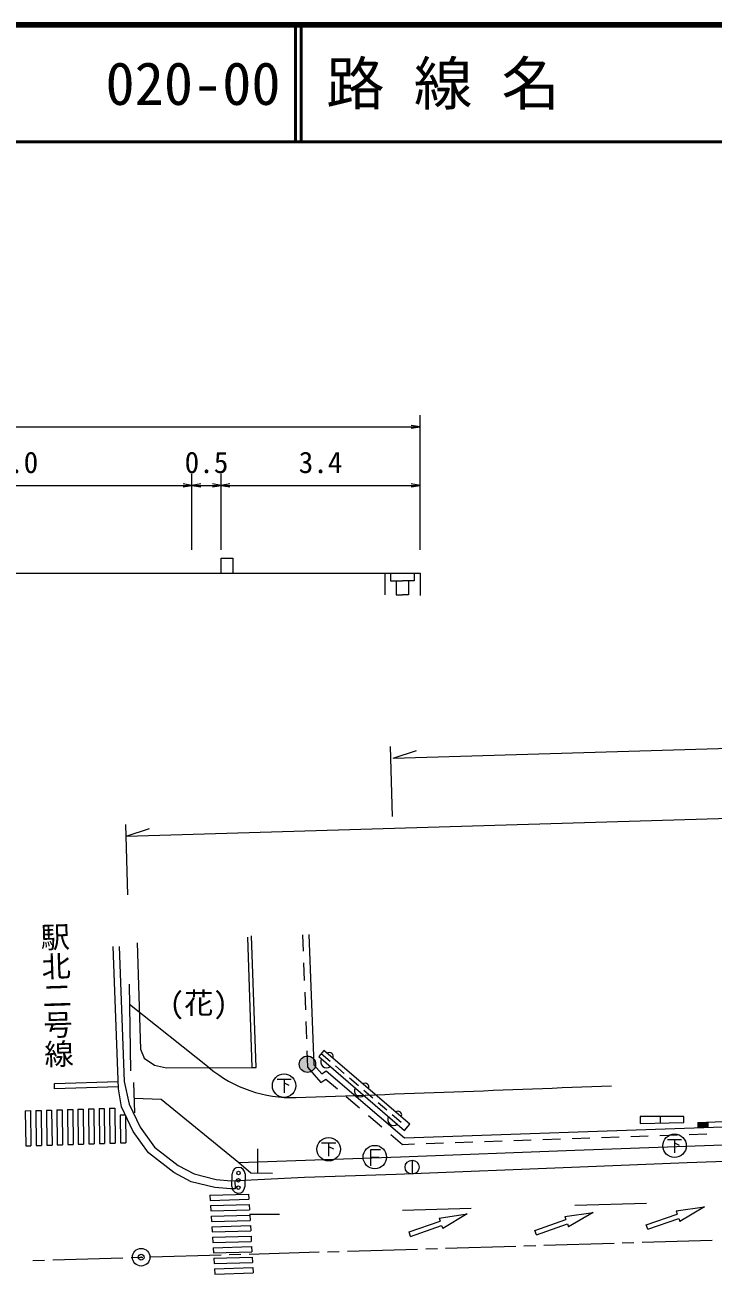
# Model space of a CAD drawing. Units: millimetres at full size, sheet at 1:1000, with parts at other scales. Extents: x 40000 to 680000, y 20000 to 380000.
# Drawn here: x 154639 to 213448, y 273251 to 380000 of the extents above; entities that cross this region are included whole.
import ezdxf
from ezdxf.enums import TextEntityAlignment as Align

# ---------------------------------------------------------------- set-up
doc = ezdxf.new("R2010")
doc.units = ezdxf.units.MM
doc.header["$LTSCALE"] = 1000
doc.header["$PDMODE"] = 32
doc.header["$PDSIZE"] = 500
doc.linetypes.add('CHAIN', pattern=[18.5, 12, -1.5, 3.5, -1.5])
for name, color, linetype, lineweight in [('M-BGD', 7, 'Continuous', 13), ('M-BGD-EXST', 7, 'Continuous', 13), ('M-BMK', 2, 'CHAIN', 13), ('M-BMK-SRVR', 3, 'Continuous', 13), ('M-STR-HTXT', 7, 'Continuous', 13), ('M-TTL', 2, 'Continuous', 140), ('M-TTL-LINE', 7, 'Continuous', 50)]:
    doc.layers.add(name, color=color, linetype=linetype, lineweight=lineweight)
doc.layers.add('M-BMK-HTXT', color=7, linetype='Continuous')
doc.layers.add('M-TTL-TXT', color=7, linetype='Continuous')
doc.styles.add('@ＭＳ ゴシック', font='')
doc.styles.add('ＭＳ ゴシック', font='')
doc.styles.get('@ＭＳ ゴシック').set_extended_font_data('@MS Gothic')
doc.styles.get('ＭＳ ゴシック').set_extended_font_data('MS Gothic')

# ---------------------------------------------------------------- blocks, each defined once
blk = doc.blocks.new('open_arrow')
at = {"color": 0, "linetype": 'Continuous', "lineweight": -2}
blk.add_lwpolyline([(7.5, 1.25), (0, 0), (7.5, -1.25)], dxfattribs=at)

msp = doc.modelspace()

# ---------------------------------------------------------------- hatches: boundary and pattern name
at = {"layer": 'M-BGD'}
for points in [[(178083, 291185, 1), (179483, 291184, 1)], [(213018, 286234), (212140, 286204), (212156, 285754), (213018, 285784)]]:
    msp.add_hatch(color=256, dxfattribs=at).paths.add_polyline_path(points)

# ---------------------------------------------------------------- linework, layer by layer
for p, q in [((88159, 333153), (188409, 333153)), ((185393, 333153), (185393, 331284)), ((188409, 333153), (188409, 331254)), ((178363, 302244), (178416, 300832)), ((178454, 299833), (178511, 298334)), ((178549, 297334), (178606, 295836)), ((178644, 294836), (178701, 293337)), ((178739, 292338), (178792, 290926)), ((179961, 292093), (180720, 291442)), ((178792, 290926), (179915, 289618)), ((181175, 291051), (181934, 290399)), ((163917, 289618), (164006, 287013)), ((179915, 289618), (180350, 289915)), ((180350, 289915), (181341, 289070)), ((182389, 290008), (183147, 289356)), ((182102, 288421), (183243, 287447)), ((183603, 288966), (184361, 288314)), ((154669, 287198), (155118, 287212)), ((154669, 287198), (154699, 284197)), ((155118, 287212), (155149, 284211)), ((155568, 287226), (156018, 287240)), ((155568, 287226), (155599, 284226)), ((156018, 287240), (156049, 284240)), ((156468, 287254), (156918, 287268)), ((156468, 287254), (156499, 284254)), ((156918, 287268), (156949, 284268)), ((157368, 287282), (157818, 287296)), ((157368, 287282), (157399, 284282)), ((157818, 287296), (157849, 284296)), ((158268, 287310), (158718, 287324)), ((158268, 287310), (158299, 284310)), ((158718, 287324), (158748, 284324)), ((159167, 287339), (159617, 287353)), ((159167, 287339), (159198, 284338)), ((159617, 287353), (159648, 284352)), ((160067, 287367), (160517, 287381)), ((160067, 287367), (160098, 284366)), ((160517, 287381), (160548, 284380)), ((160967, 287395), (161417, 287409)), ((160967, 287395), (160998, 284394)), ((161417, 287409), (161448, 284408)), ((161867, 287423), (162317, 287437)), ((161867, 287423), (161898, 284422)), ((162317, 287437), (162347, 284436)), ((184816, 287923), (185575, 287271)), ((163223, 286824), (163247, 284465)), ((184003, 286798), (185145, 285824)), ((186030, 286880), (186789, 286229)), ((208929, 286713), (208943, 286154)), ((212140, 286204), (224618, 286635)), ((212140, 286204), (212156, 285754)), ((213018, 286234), (213018, 285784)), ((185905, 285175), (186896, 284330)), ((187244, 285838), (187303, 285787)), ((206411, 285005), (207910, 285057)), ((208909, 285091), (210409, 285143)), ((211408, 285178), (212907, 285230)), ((154699, 284197), (155149, 284211)), ((155599, 284226), (156049, 284240)), ((156499, 284254), (156949, 284268)), ((157399, 284282), (157849, 284296)), ((158299, 284310), (158748, 284324)), ((159198, 284338), (159648, 284352)), ((160098, 284366), (160548, 284380)), ((160998, 284394), (161448, 284408)), ((161898, 284422), (162347, 284436)), ((162797, 284450), (163247, 284465)), ((186896, 284330), (187922, 284366)), ((188921, 284400), (190420, 284452)), ((191420, 284486), (192919, 284538)), ((193918, 284573), (195417, 284625)), ((196417, 284659), (197916, 284711)), ((198915, 284746), (200415, 284798)), ((201414, 284832), (202913, 284884)), ((203912, 284919), (205412, 284970)), ((174512, 283943), (174512, 281854)), ((185038, 283871), (184163, 283871)), ((184163, 283871), (184163, 282496)), ((184163, 283246), (184913, 283246)), ((187725, 282985), (187725, 281785)), ((172329, 280721), (172346, 281821)), ((173446, 281804), (173429, 280704)), ((170432, 279992), (173733, 280086)), ((170432, 279992), (170460, 279543)), ((173733, 280086), (173761, 279636)), ((170460, 279543), (173761, 279636)), ((170488, 279093), (173789, 279187)), ((170488, 279093), (170517, 278644)), ((170517, 278644), (173817, 278737)), ((173789, 279187), (173817, 278737)), ((186910, 278711), (192782, 278866)), ((201628, 279125), (207758, 279297)), ((210295, 278639), (212714, 278985)), ((210295, 278639), (210386, 278379)), ((212714, 278985), (210608, 277745)), ((170545, 278195), (173845, 278288)), ((170545, 278195), (170573, 277745)), ((170573, 277745), (173873, 277839)), ((173840, 278370), (176405, 278374)), ((173845, 278288), (173873, 277839)), ((187465, 276845), (190118, 277775)), ((190027, 278035), (192446, 278381)), ((190027, 278035), (190118, 277775)), ((192446, 278381), (190341, 277140)), ((198217, 276975), (200869, 277905)), ((200778, 278164), (203197, 278510)), ((200778, 278164), (200869, 277905)), ((203197, 278510), (201092, 277270)), ((207733, 277449), (210386, 278379)), ((207865, 277074), (210517, 278004)), ((210517, 278004), (210608, 277745)), ((170601, 277296), (173902, 277389)), ((170601, 277296), (170629, 276846)), ((170629, 276846), (173930, 276940)), ((170657, 276397), (173958, 276491)), ((173902, 277389), (173930, 276940)), ((173958, 276491), (173986, 276041)), ((187597, 276470), (187465, 276845)), ((187597, 276470), (190250, 277400)), ((190250, 277400), (190341, 277140)), ((198348, 276599), (198217, 276975)), ((198348, 276599), (201001, 277530)), ((201001, 277530), (201092, 277270)), ((207865, 277074), (207733, 277449)), ((170657, 276397), (170685, 275948)), ((170685, 275948), (173986, 276041)), ((170714, 275498), (174014, 275592)), ((170714, 275498), (170742, 275049)), ((174014, 275592), (174042, 275142)), ((170742, 275049), (174042, 275142)), ((170770, 274600), (174070, 274693)), ((170770, 274600), (170798, 274150)), ((174070, 274693), (174099, 274244)), ((170798, 274150), (174099, 274244)), ((170826, 273701), (174127, 273794)), ((170826, 273701), (170854, 273251)), ((170854, 273251), (174155, 273345)), ((174127, 273794), (174155, 273345))]:
    msp.add_line(p, q, dxfattribs=at)
for points in [[(171409, 333153), (171409, 334440), (172409, 334440), (172409, 333153)], [(185891, 333153), (185891, 332491), (186901, 332491)], [(187911, 333153), (187911, 332491), (186901, 332491)], [(186379, 332491), (186379, 331291), (186901, 331291)], [(187423, 332491), (187423, 331291), (186901, 331291)], [(174054, 290889), (174399, 290889), (173991, 302152)], [(178912, 302265), (179335, 291139), (180012, 290350), (180387, 290607), (187090, 284887), (239897, 286713), (269716, 287890)], [(172574, 281244), (172607, 280545), (172237, 280528), (170865, 280641), (168851, 281141), (167359, 281931), (165186, 283608), (163891, 285431), (162884, 287530), (162642, 289069), (162184, 301229)], [(162684, 301248), (163120, 289718), (163551, 287759), (164496, 285788), (165697, 284099), (167739, 282522), (169103, 281800), (170979, 281334), (172250, 281229), (178525, 281519), (186352, 281799), (202053, 282412), (211228, 282777), (221043, 283124), (230730, 283416), (243831, 283857), (256581, 284240), (264960, 284441), (271410, 284712)], [(164238, 301568), (164521, 292465), (164821, 291685), (165697, 291108), (166730, 290880), (174054, 290889), (173677, 302037)], [(162635, 289257), (157172, 289086), (157158, 289536), (162618, 289706)], [(309997, 287989), (298305, 287500), (286502, 287055), (270513, 286471), (254219, 285796), (237448, 285150), (219846, 284458), (201629, 283813), (186748, 283243), (172914, 282748), (166281, 288161), (163964, 288246)], [(163223, 286824), (162773, 286819), (162797, 284450)], [(175784, 281844), (173955, 281858), (172914, 282748)]]:
    msp.add_lwpolyline(points, dxfattribs=at)
for points in [[(179743, 291846), (187072, 285524), (187533, 286050), (180180, 292340)], [(207220, 286701), (207220, 286119), (210945, 286194), (210945, 286727)]]:
    msp.add_lwpolyline(points, close=True, dxfattribs=at)
for centre, radius in [((178783, 291184), 700), ((184538, 283246), 1000), ((187725, 282385), 600), ((172891, 281878), 150), ((172872, 280638), 150), ((172882, 281258), 150)]:
    msp.add_circle(centre, radius, dxfattribs=at)
for centre, radius, start, end in [((180429, 291383), 505, 150.39097, 308.04916), ((180667, 291851), 318, 329.3494, 129.56713), ((177427, 299284), 10956, 230.05305, 272.01024), ((-26044, 6096219), 5811460, 272.01024, 272.27619), ((183715, 289245), 318, 329.3494, 129.56713), ((183300, 288907), 505, 150.39097, 308.04916), ((186522, 286844), 318, 329.3494, 129.56713), ((186151, 286448), 505, 150.39097, 308.04916), ((172896, 281812), 550, 89.13617, 179.13617), ((172896, 281812), 550, 359.13617, 89.13617), ((172879, 280712), 550, 179.13617, 269.13617), ((172879, 280712), 550, 269.13617, 359.13617)]:
    msp.add_arc(centre, radius, start, end, dxfattribs=at)
at = {"layer": 'M-BGD-EXST'}
for p, q in [((176185, 289898), (177385, 289898)), ((176785, 289898), (176785, 288748)), ((176785, 289598), (177185, 289398)), ((179996, 284463), (181196, 284463)), ((180596, 284463), (180596, 283313)), ((180596, 284163), (180996, 283963)), ((209562, 284761), (210762, 284761)), ((210162, 284761), (210162, 283611)), ((210162, 284461), (210562, 284261))]:
    msp.add_line(p, q, dxfattribs=at)
for centre in [(176785, 289348), (210162, 284211), (180596, 283913)]:
    msp.add_circle(centre, 1000, dxfattribs=at)
at = {"layer": 'M-BMK'}
for p, q in [((188893, 275409), (189893, 275439)), ((190593, 275460), (196590, 275638)), ((197290, 275659), (198289, 275689)), ((198989, 275710), (204986, 275889)), ((205686, 275909), (206685, 275939)), ((207385, 275960), (213382, 276139)), ((155308, 274409), (156308, 274438)), ((157007, 274459), (163005, 274638)), ((163704, 274659), (164704, 274689)), ((165404, 274709), (171401, 274888)), ((172101, 274909), (173100, 274939)), ((173800, 274960), (179797, 275138)), ((180497, 275159), (181497, 275189)), ((182196, 275210), (188194, 275388))]:
    msp.add_line(p, q, dxfattribs=at)
at = {"layer": 'M-BMK-SRVR'}
msp.add_circle((164569, 274685), 750, dxfattribs=at)
msp.add_point((164569, 274685), dxfattribs=at)
at = {"layer": 'M-STR-HTXT'}
for p, q in [((188409, 335153), (188409, 346653)), ((88159, 345653), (188409, 345653)), ((168909, 335153), (168909, 341653)), ((171409, 335153), (171409, 341653)), ((188409, 335153), (188409, 341653)), ((138909, 340653), (168909, 340653)), ((168909, 340653), (171409, 340653)), ((171409, 340653), (188409, 340653)), ((186117, 317345), (309174, 321011)), ((186061, 312341), (185883, 318339)), ((186117, 317345), (188098, 318004)), ((163290, 310662), (309631, 315022)), ((163439, 305665), (163261, 311662)), ((163290, 310662), (165272, 311322)), ((163532, 298028), (163657, 290620)), ((170392, 290885), (163561, 296288))]:
    msp.add_line(p, q, dxfattribs=at)
at = {"layer": 'M-TTL'}
msp.add_line((680000, 380000), (40000, 380000), dxfattribs=at)
at = {"layer": 'M-TTL-LINE'}
for p, q in [((177750, 380000), (177750, 370000)), ((178250, 380000), (178250, 370000)), ((40000, 370000), (680000, 370000))]:
    msp.add_line(p, q, dxfattribs=at)

# ---------------------------------------------------------------- block references
at = {"layer": 'M-STR-HTXT', "xscale": 100, "yscale": 100, "rotation": 180}
for p in [(188409, 345653), (168909, 340653), (171409, 340653), (188409, 340653)]:
    msp.add_blockref('open_arrow', p, dxfattribs=at)
at = {"layer": 'M-STR-HTXT', "xscale": 100, "yscale": 100}
for p in [(168909, 340653), (171409, 340653)]:
    msp.add_blockref('open_arrow', p, dxfattribs=at)

# ---------------------------------------------------------------- texts
at = {"layer": 'M-BGD', "style": 'ＭＳ ゴシック'}
msp.add_text('(花)', height=1833, dxfattribs=at).set_placement((166995, 294941), align=Align.BOTTOM_LEFT)
at = {"layer": 'M-BMK-HTXT', "style": '@ＭＳ ゴシック'}
msp.add_text('駅北二号線', height=1833, rotation=271.852, dxfattribs=at).set_placement((155682, 303278), align=Align.BOTTOM_LEFT)
at = {"layer": 'M-STR-HTXT', "style": 'ＭＳ ゴシック'}
for s, p in [('6.0', (152034, 341153)), ('0.5', (168284, 341153)), ('3.4', (178034, 341153))]:
    msp.add_text(s, height=1833, dxfattribs=at).set_placement(p, align=Align.BOTTOM_LEFT)
at = {"layer": 'M-TTL-TXT', "style": 'ＭＳ ゴシック'}
for s, p in [('路 線 名', (180380, 375000)), ('020-00', (161521, 375000))]:
    msp.add_text(s, height=3666, dxfattribs=at).set_placement(p, align=Align.MIDDLE_LEFT)

doc.saveas('drawing.dxf')
